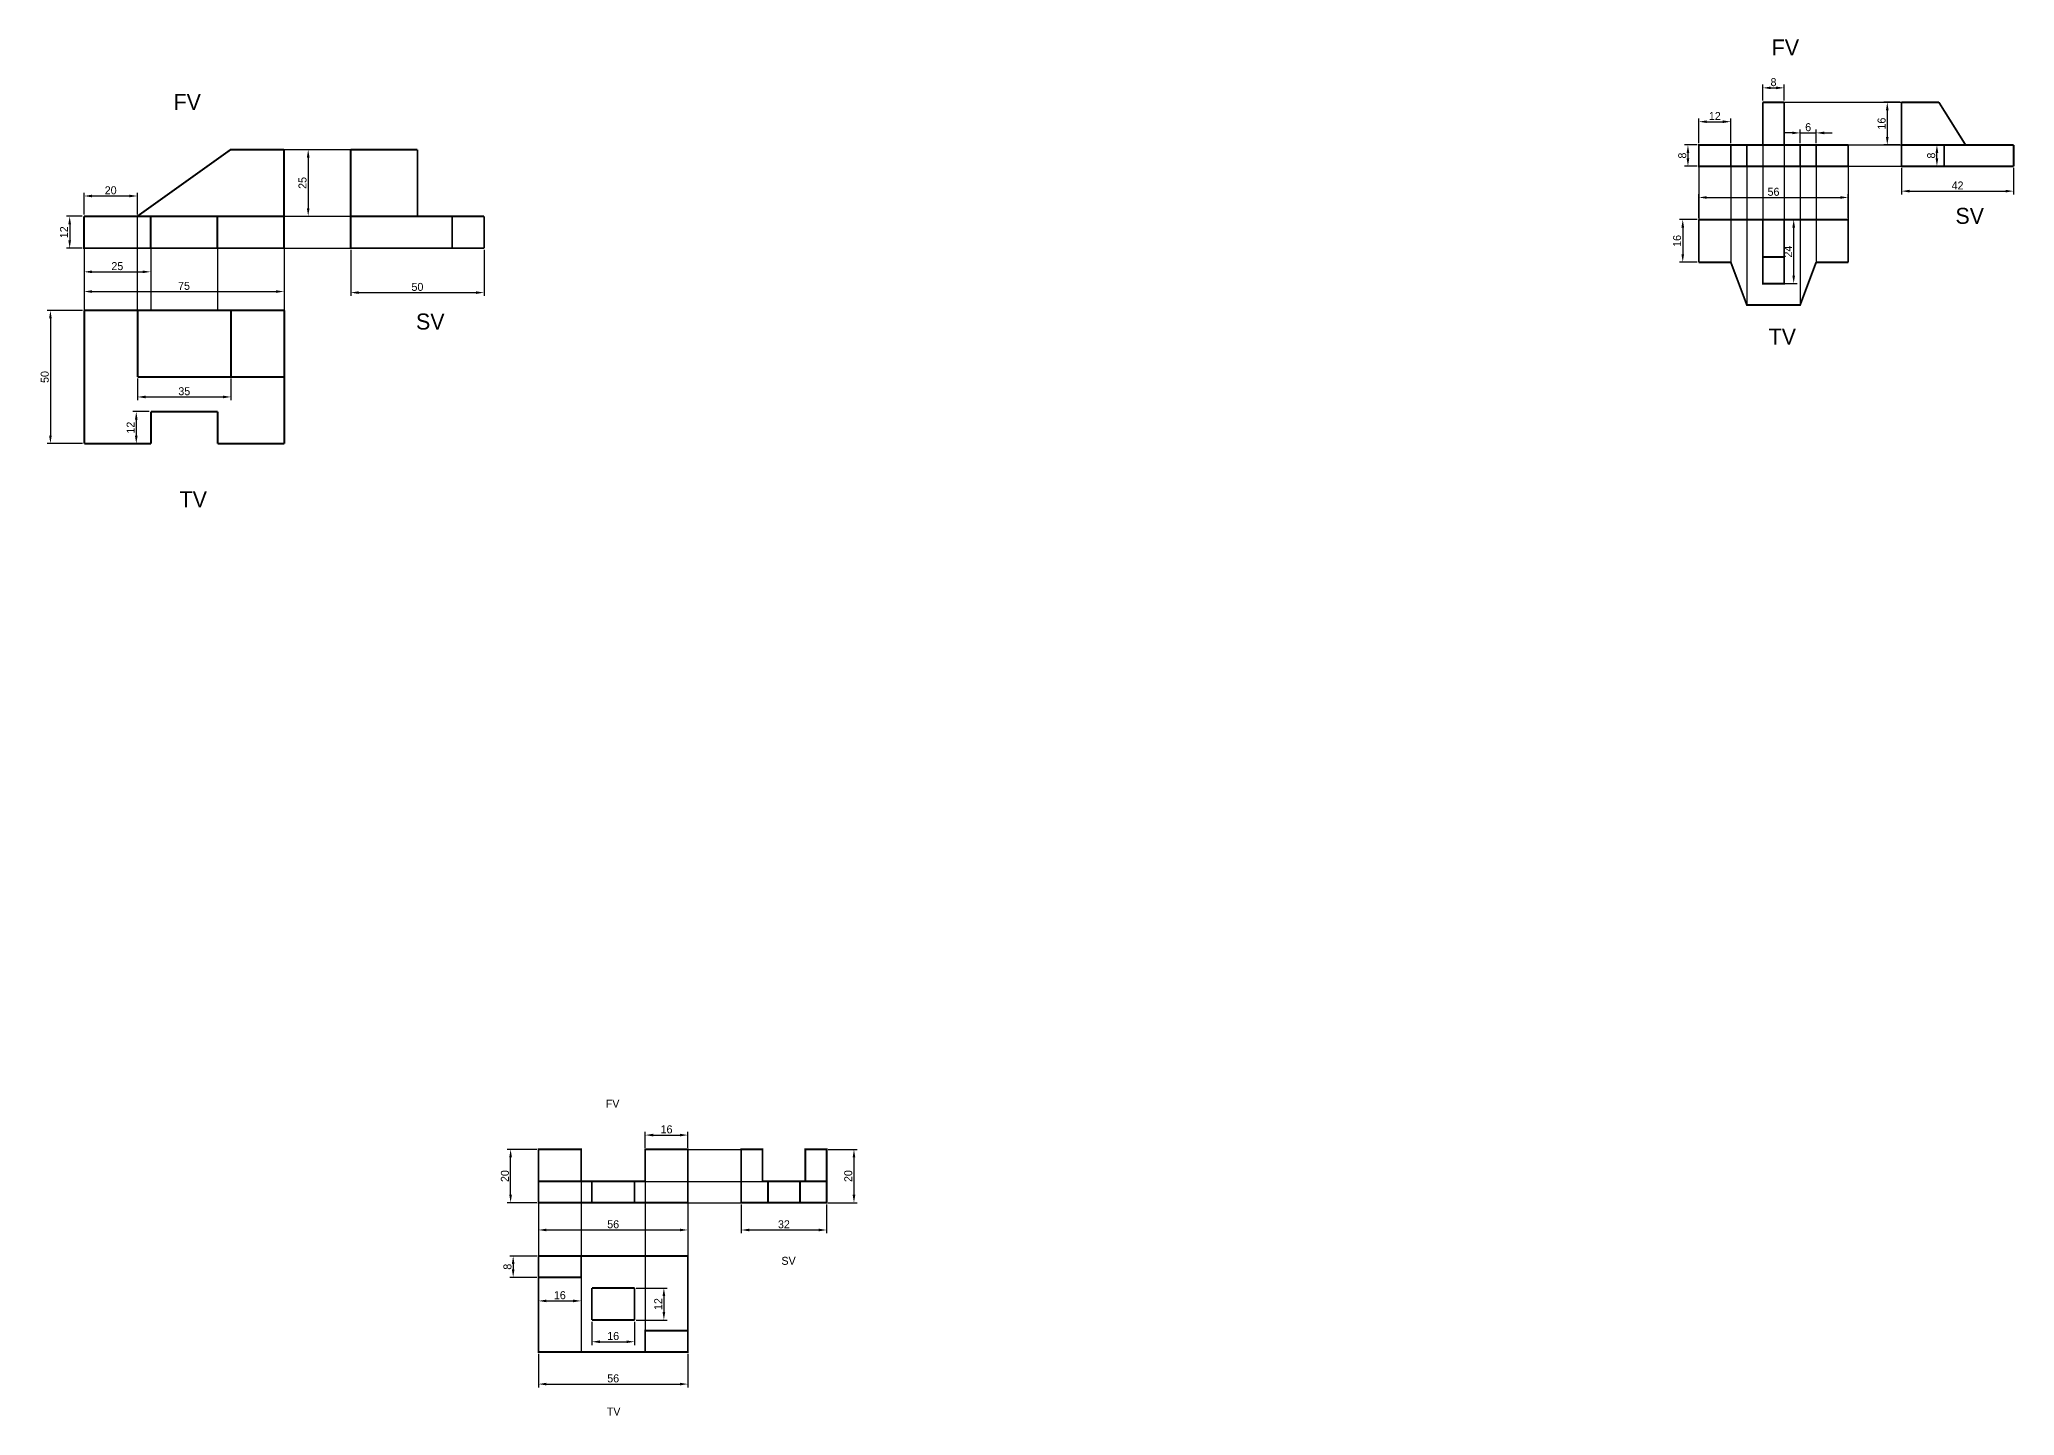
# Model space of a CAD drawing. Header units: millimetres. Extents: x 175 to 1102, y 21 to 1216.
# Drawn here: x 361 to 1102, y 700 to 1216 of the extents above; entities that cross this region are included whole.
import ezdxf

# ---------------------------------------------------------------- set-up
doc = ezdxf.new("R2010")
doc.units = ezdxf.units.MM
doc.header["$LTSCALE"] = 0.2
doc.linetypes.add('ACAD_ISO02W100', pattern=[15, 12, -3])
doc.dimstyles.new('ISO-25', dxfattribs={"dimtxt": 3, "dimasz": 3, "dimexe": 1.25, "dimexo": 0.625, "dimtad": 1, "dimtxsty": 'Standard', "dimcen": 2.5, "dimclrd": 256, "dimadec": 0, "dimazin": 0, "dimtfac": 1, "dimtmove": 0, "dimatfit": 3, "dimfxl": 1, "dimarcsym": 0})

# ---------------------------------------------------------------- blocks, each defined once
blk = doc.blocks.new('*D11')
at = {"color": 0, "lineweight": -2, "transparency": 16777216}
for p, q in [((547.6, 799.56), (536.52, 799.56)), ((547.6, 779.56), (536.52, 779.56))]:
    blk.add_line(p, q, dxfattribs=at)
at = {"lineweight": -2, "transparency": 16777216}
blk.add_line((537.77, 782.56), (537.77, 796.56), dxfattribs=at)
at = {"transparency": 16777216}
for points in [[(537.27, 796.56), (538.27, 796.56), (537.77, 799.56)], [(537.27, 782.56), (538.27, 782.56), (537.77, 779.56)]]:
    blk.add_solid(points, dxfattribs=at)
at = {"layer": 'Defpoints', "color": 0, "transparency": 16777216}
for p in [(537.77, 799.56), (548.22, 799.56), (548.22, 779.56)]:
    blk.add_point(p, dxfattribs=at)
at = {"color": 0, "transparency": 16777216, "insert": (535.64, 789.56), "char_height": 3, "attachment_point": 5, "rotation": 90}
blk.add_mtext('20', dxfattribs=at)
blk = doc.blocks.new('*D12')
at = {"color": 0, "lineweight": -2, "transparency": 16777216}
for p, q in [((548.22, 722.93), (548.22, 710.29)), ((604.22, 722.93), (604.22, 710.29))]:
    blk.add_line(p, q, dxfattribs=at)
at = {"lineweight": -2, "transparency": 16777216}
blk.add_line((551.22, 711.54), (601.22, 711.54), dxfattribs=at)
at = {"transparency": 16777216}
for points in [[(551.22, 712.04), (551.22, 711.04), (548.22, 711.54)], [(601.22, 712.04), (601.22, 711.04), (604.22, 711.54)]]:
    blk.add_solid(points, dxfattribs=at)
at = {"layer": 'Defpoints', "color": 0, "transparency": 16777216}
for p in [(548.22, 723.56), (604.22, 723.56), (604.22, 711.54)]:
    blk.add_point(p, dxfattribs=at)
at = {"color": 0, "transparency": 16777216, "insert": (576.22, 713.67), "char_height": 3, "attachment_point": 5}
blk.add_mtext('56', dxfattribs=at)
blk = doc.blocks.new('*D13')
at = {"color": 0, "lineweight": -2, "transparency": 16777216}
for p, q in [((547.6, 759.56), (537.48, 759.56)), ((547.6, 751.56), (537.48, 751.56))]:
    blk.add_line(p, q, dxfattribs=at)
at = {"lineweight": -2, "transparency": 16777216}
blk.add_line((538.73, 756.56), (538.73, 754.56), dxfattribs=at)
at = {"transparency": 16777216}
for points in [[(538.23, 756.56), (539.23, 756.56), (538.73, 759.56)], [(538.23, 754.56), (539.23, 754.56), (538.73, 751.56)]]:
    blk.add_solid(points, dxfattribs=at)
at = {"layer": 'Defpoints', "color": 0, "transparency": 16777216}
for p in [(548.22, 759.56), (538.73, 751.56), (548.22, 751.56)]:
    blk.add_point(p, dxfattribs=at)
at = {"color": 0, "transparency": 16777216, "insert": (536.6, 755.56), "char_height": 3, "attachment_point": 5, "rotation": 90}
blk.add_mtext('8', dxfattribs=at)
blk = doc.blocks.new('*D14')
at = {"color": 0, "lineweight": -2, "transparency": 16777216}
for p, q in [((548.22, 750.93), (548.22, 741.49)), ((564.22, 750.93), (564.22, 741.49))]:
    blk.add_line(p, q, dxfattribs=at)
at = {"lineweight": -2, "transparency": 16777216}
blk.add_line((551.22, 742.74), (561.22, 742.74), dxfattribs=at)
at = {"transparency": 16777216}
for points in [[(551.22, 743.24), (551.22, 742.24), (548.22, 742.74)], [(561.22, 743.24), (561.22, 742.24), (564.22, 742.74)]]:
    blk.add_solid(points, dxfattribs=at)
at = {"layer": 'Defpoints', "color": 0, "transparency": 16777216}
for p in [(548.22, 751.56), (564.22, 751.56), (564.22, 742.74)]:
    blk.add_point(p, dxfattribs=at)
at = {"color": 0, "transparency": 16777216, "insert": (556.22, 744.86), "char_height": 3, "attachment_point": 5}
blk.add_mtext('16', dxfattribs=at)
blk = doc.blocks.new('*D15')
at = {"color": 0, "lineweight": -2, "transparency": 16777216}
for p, q in [((588.22, 800.18), (588.22, 806.18)), ((604.22, 800.18), (604.22, 806.18))]:
    blk.add_line(p, q, dxfattribs=at)
at = {"lineweight": -2, "transparency": 16777216}
blk.add_line((591.22, 804.93), (601.22, 804.93), dxfattribs=at)
at = {"transparency": 16777216}
for points in [[(591.22, 805.43), (591.22, 804.43), (588.22, 804.93)], [(601.22, 805.43), (601.22, 804.43), (604.22, 804.93)]]:
    blk.add_solid(points, dxfattribs=at)
at = {"layer": 'Defpoints', "color": 0, "transparency": 16777216}
for p in [(604.22, 804.93), (588.22, 799.56), (604.22, 799.56)]:
    blk.add_point(p, dxfattribs=at)
at = {"color": 0, "transparency": 16777216, "insert": (596.22, 807.06), "char_height": 3, "attachment_point": 5}
blk.add_mtext('16', dxfattribs=at)
blk = doc.blocks.new('*D16')
at = {"color": 0, "lineweight": -2, "transparency": 16777216}
for p, q in [((656.85, 799.56), (667.74, 799.56)), ((656.85, 779.56), (667.74, 779.56))]:
    blk.add_line(p, q, dxfattribs=at)
at = {"lineweight": -2, "transparency": 16777216}
blk.add_line((666.49, 796.56), (666.49, 782.56), dxfattribs=at)
at = {"transparency": 16777216}
for points in [[(665.99, 796.56), (666.99, 796.56), (666.49, 799.56)], [(665.99, 782.56), (666.99, 782.56), (666.49, 779.56)]]:
    blk.add_solid(points, dxfattribs=at)
at = {"layer": 'Defpoints', "color": 0, "transparency": 16777216}
for p in [(656.22, 799.56), (656.22, 779.56), (666.49, 779.56)]:
    blk.add_point(p, dxfattribs=at)
at = {"color": 0, "transparency": 16777216, "insert": (664.36, 789.56), "char_height": 3, "attachment_point": 5, "rotation": 90}
blk.add_mtext('20', dxfattribs=at)
blk = doc.blocks.new('*D17')
at = {"color": 0, "lineweight": -2, "transparency": 16777216}
for p, q in [((624.22, 778.93), (624.22, 768.09)), ((656.22, 778.93), (656.22, 768.09))]:
    blk.add_line(p, q, dxfattribs=at)
at = {"lineweight": -2, "transparency": 16777216}
blk.add_line((627.22, 769.34), (653.22, 769.34), dxfattribs=at)
at = {"transparency": 16777216}
for points in [[(627.22, 769.84), (627.22, 768.84), (624.22, 769.34)], [(653.22, 769.84), (653.22, 768.84), (656.22, 769.34)]]:
    blk.add_solid(points, dxfattribs=at)
at = {"layer": 'Defpoints', "color": 0, "transparency": 16777216}
for p in [(624.22, 779.56), (656.22, 779.56), (656.22, 769.34)]:
    blk.add_point(p, dxfattribs=at)
at = {"color": 0, "transparency": 16777216, "insert": (640.22, 771.46), "char_height": 3, "attachment_point": 5}
blk.add_mtext('32', dxfattribs=at)
blk = doc.blocks.new('*D18')
at = {"color": 0, "lineweight": -2, "transparency": 16777216}
for p, q in [((548.22, 778.93), (548.22, 768.09)), ((604.22, 778.93), (604.22, 768.09))]:
    blk.add_line(p, q, dxfattribs=at)
at = {"lineweight": -2, "transparency": 16777216}
blk.add_line((551.22, 769.34), (601.22, 769.34), dxfattribs=at)
at = {"transparency": 16777216}
for points in [[(551.22, 769.84), (551.22, 768.84), (548.22, 769.34)], [(601.22, 769.84), (601.22, 768.84), (604.22, 769.34)]]:
    blk.add_solid(points, dxfattribs=at)
at = {"layer": 'Defpoints', "color": 0, "transparency": 16777216}
for p in [(548.22, 779.56), (604.22, 779.56), (604.22, 769.34)]:
    blk.add_point(p, dxfattribs=at)
at = {"color": 0, "transparency": 16777216, "insert": (576.22, 771.46), "char_height": 3, "attachment_point": 5}
blk.add_mtext('56', dxfattribs=at)
blk = doc.blocks.new('*D19')
at = {"color": 0, "lineweight": -2, "transparency": 16777216}
for p, q in [((584.85, 747.56), (596.48, 747.56)), ((584.85, 735.56), (596.48, 735.56))]:
    blk.add_line(p, q, dxfattribs=at)
at = {"lineweight": -2, "transparency": 16777216}
blk.add_line((595.23, 744.56), (595.23, 738.56), dxfattribs=at)
at = {"transparency": 16777216}
for points in [[(594.73, 744.56), (595.73, 744.56), (595.23, 747.56)], [(594.73, 738.56), (595.73, 738.56), (595.23, 735.56)]]:
    blk.add_solid(points, dxfattribs=at)
at = {"layer": 'Defpoints', "color": 0, "transparency": 16777216}
for p in [(584.22, 747.56), (584.22, 735.56), (595.23, 735.56)]:
    blk.add_point(p, dxfattribs=at)
at = {"color": 0, "transparency": 16777216, "insert": (593.11, 741.56), "char_height": 3, "attachment_point": 5, "rotation": 90}
blk.add_mtext('12', dxfattribs=at)
blk = doc.blocks.new('*D20')
at = {"color": 0, "lineweight": -2, "transparency": 16777216}
for p, q in [((568.22, 734.93), (568.22, 726.18)), ((584.22, 734.93), (584.22, 726.18))]:
    blk.add_line(p, q, dxfattribs=at)
at = {"lineweight": -2, "transparency": 16777216}
blk.add_line((571.22, 727.43), (581.22, 727.43), dxfattribs=at)
at = {"transparency": 16777216}
for points in [[(571.22, 727.93), (571.22, 726.93), (568.22, 727.43)], [(581.22, 727.93), (581.22, 726.93), (584.22, 727.43)]]:
    blk.add_solid(points, dxfattribs=at)
at = {"layer": 'Defpoints', "color": 0, "transparency": 16777216}
for p in [(568.22, 735.56), (584.22, 735.56), (584.22, 727.43)]:
    blk.add_point(p, dxfattribs=at)
at = {"color": 0, "transparency": 16777216, "insert": (576.22, 729.55), "char_height": 3, "attachment_point": 5}
blk.add_mtext('16', dxfattribs=at)
blk = doc.blocks.new('*D21')
at = {"color": 0, "lineweight": -2, "transparency": 16777216}
for p, q in [((453.46, 1174.56), (463.14, 1174.56)), ((453.46, 1149.56), (463.14, 1149.56))]:
    blk.add_line(p, q, dxfattribs=at)
at = {"lineweight": -2, "transparency": 16777216}
blk.add_line((461.89, 1171.56), (461.89, 1152.56), dxfattribs=at)
at = {"transparency": 16777216}
for points in [[(461.39, 1171.56), (462.39, 1171.56), (461.89, 1174.56)], [(461.39, 1152.56), (462.39, 1152.56), (461.89, 1149.56)]]:
    blk.add_solid(points, dxfattribs=at)
at = {"layer": 'Defpoints', "color": 0, "transparency": 16777216}
for p in [(452.84, 1174.56), (452.84, 1149.56), (461.89, 1149.56)]:
    blk.add_point(p, dxfattribs=at)
at = {"color": 0, "transparency": 16777216, "insert": (459.77, 1162.06), "char_height": 3, "attachment_point": 5, "rotation": 90}
blk.add_mtext('25', dxfattribs=at)
blk = doc.blocks.new('*D22')
at = {"color": 0, "lineweight": -2, "transparency": 16777216}
for p, q in [((377.21, 1149.56), (371.22, 1149.56)), ((377.21, 1137.56), (371.22, 1137.56))]:
    blk.add_line(p, q, dxfattribs=at)
at = {"lineweight": -2, "transparency": 16777216}
blk.add_line((372.47, 1146.56), (372.47, 1140.56), dxfattribs=at)
at = {"transparency": 16777216}
for points in [[(371.97, 1146.56), (372.97, 1146.56), (372.47, 1149.56)], [(371.97, 1140.56), (372.97, 1140.56), (372.47, 1137.56)]]:
    blk.add_solid(points, dxfattribs=at)
at = {"layer": 'Defpoints', "color": 0, "transparency": 16777216}
for p in [(377.84, 1149.56), (372.47, 1137.56), (377.84, 1137.56)]:
    blk.add_point(p, dxfattribs=at)
at = {"color": 0, "transparency": 16777216, "insert": (370.35, 1143.56), "char_height": 3, "attachment_point": 5, "rotation": 90}
blk.add_mtext('12', dxfattribs=at)
blk = doc.blocks.new('*D23')
at = {"color": 0, "lineweight": -2, "transparency": 16777216}
for p, q in [((377.84, 1150.19), (377.84, 1158.4)), ((397.84, 1150.19), (397.84, 1158.4))]:
    blk.add_line(p, q, dxfattribs=at)
at = {"lineweight": -2, "transparency": 16777216}
blk.add_line((394.84, 1157.15), (380.84, 1157.15), dxfattribs=at)
at = {"transparency": 16777216}
for points in [[(380.84, 1157.65), (380.84, 1156.65), (377.84, 1157.15)], [(394.84, 1157.65), (394.84, 1156.65), (397.84, 1157.15)]]:
    blk.add_solid(points, dxfattribs=at)
at = {"layer": 'Defpoints', "color": 0, "transparency": 16777216}
for p in [(377.84, 1157.15), (377.84, 1149.56), (397.84, 1149.56)]:
    blk.add_point(p, dxfattribs=at)
at = {"color": 0, "transparency": 16777216, "insert": (387.84, 1159.27), "char_height": 3, "attachment_point": 5}
blk.add_mtext('20', dxfattribs=at)
blk = doc.blocks.new('*D24')
at = {"color": 0, "lineweight": -2, "transparency": 16777216}
for p, q in [((377.84, 1136.94), (377.84, 1127.47)), ((402.84, 1136.94), (402.84, 1127.47))]:
    blk.add_line(p, q, dxfattribs=at)
at = {"lineweight": -2, "transparency": 16777216}
blk.add_line((380.84, 1128.72), (399.84, 1128.72), dxfattribs=at)
at = {"transparency": 16777216}
for points in [[(380.84, 1129.22), (380.84, 1128.22), (377.84, 1128.72)], [(399.84, 1129.22), (399.84, 1128.22), (402.84, 1128.72)]]:
    blk.add_solid(points, dxfattribs=at)
at = {"layer": 'Defpoints', "color": 0, "transparency": 16777216}
for p in [(377.84, 1137.56), (402.84, 1137.56), (402.84, 1128.72)]:
    blk.add_point(p, dxfattribs=at)
at = {"color": 0, "transparency": 16777216, "insert": (390.34, 1130.84), "char_height": 3, "attachment_point": 5}
blk.add_mtext('25', dxfattribs=at)
blk = doc.blocks.new('*D25')
at = {"color": 0, "lineweight": -2, "transparency": 16777216}
for p, q in [((377.84, 1136.94), (377.84, 1120.07)), ((452.84, 1136.94), (452.84, 1120.07))]:
    blk.add_line(p, q, dxfattribs=at)
at = {"lineweight": -2, "transparency": 16777216}
blk.add_line((380.84, 1121.32), (449.84, 1121.32), dxfattribs=at)
at = {"transparency": 16777216}
for points in [[(380.84, 1121.82), (380.84, 1120.82), (377.84, 1121.32)], [(449.84, 1121.82), (449.84, 1120.82), (452.84, 1121.32)]]:
    blk.add_solid(points, dxfattribs=at)
at = {"layer": 'Defpoints', "color": 0, "transparency": 16777216}
for p in [(377.84, 1137.56), (452.84, 1137.56), (452.84, 1121.32)]:
    blk.add_point(p, dxfattribs=at)
at = {"color": 0, "transparency": 16777216, "insert": (415.34, 1123.44), "char_height": 3, "attachment_point": 5}
blk.add_mtext('75', dxfattribs=at)
blk = doc.blocks.new('*D26')
at = {"color": 0, "lineweight": -2, "transparency": 16777216}
for p, q in [((377.31, 1114.27), (364, 1114.27)), ((377.31, 1064.27), (364, 1064.27))]:
    blk.add_line(p, q, dxfattribs=at)
at = {"lineweight": -2, "transparency": 16777216}
blk.add_line((365.25, 1111.27), (365.25, 1067.27), dxfattribs=at)
at = {"transparency": 16777216}
for points in [[(364.75, 1111.27), (365.75, 1111.27), (365.25, 1114.27)], [(364.75, 1067.27), (365.75, 1067.27), (365.25, 1064.27)]]:
    blk.add_solid(points, dxfattribs=at)
at = {"layer": 'Defpoints', "color": 0, "transparency": 16777216}
for p in [(377.94, 1114.27), (365.25, 1064.27), (377.94, 1064.27)]:
    blk.add_point(p, dxfattribs=at)
at = {"color": 0, "transparency": 16777216, "insert": (363.13, 1089.27), "char_height": 3, "attachment_point": 5, "rotation": 90}
blk.add_mtext('50', dxfattribs=at)
blk = doc.blocks.new('*D27')
at = {"color": 0, "lineweight": -2, "transparency": 16777216}
for p, q in [((402.31, 1076.27), (396.19, 1076.27)), ((402.31, 1064.27), (396.19, 1064.27))]:
    blk.add_line(p, q, dxfattribs=at)
at = {"lineweight": -2, "transparency": 16777216}
blk.add_line((397.44, 1073.27), (397.44, 1067.27), dxfattribs=at)
at = {"transparency": 16777216}
for points in [[(396.94, 1073.27), (397.94, 1073.27), (397.44, 1076.27)], [(396.94, 1067.27), (397.94, 1067.27), (397.44, 1064.27)]]:
    blk.add_solid(points, dxfattribs=at)
at = {"layer": 'Defpoints', "color": 0, "transparency": 16777216}
for p in [(402.94, 1076.27), (397.44, 1064.27), (402.94, 1064.27)]:
    blk.add_point(p, dxfattribs=at)
at = {"color": 0, "transparency": 16777216, "insert": (395.31, 1070.27), "char_height": 3, "attachment_point": 5, "rotation": 90}
blk.add_mtext('12', dxfattribs=at)
blk = doc.blocks.new('*D28')
at = {"color": 0, "lineweight": -2, "transparency": 16777216}
for p, q in [((477.84, 1136.94), (477.84, 1119.67)), ((527.84, 1136.94), (527.84, 1119.67))]:
    blk.add_line(p, q, dxfattribs=at)
at = {"lineweight": -2, "transparency": 16777216}
blk.add_line((480.84, 1120.92), (524.84, 1120.92), dxfattribs=at)
at = {"transparency": 16777216}
for points in [[(480.84, 1121.42), (480.84, 1120.42), (477.84, 1120.92)], [(524.84, 1121.42), (524.84, 1120.42), (527.84, 1120.92)]]:
    blk.add_solid(points, dxfattribs=at)
at = {"layer": 'Defpoints', "color": 0, "transparency": 16777216}
for p in [(477.84, 1137.56), (527.84, 1137.56), (527.84, 1120.92)]:
    blk.add_point(p, dxfattribs=at)
at = {"color": 0, "transparency": 16777216, "insert": (502.84, 1123.04), "char_height": 3, "attachment_point": 5}
blk.add_mtext('50', dxfattribs=at)
blk = doc.blocks.new('*D29')
at = {"color": 0, "lineweight": -2, "transparency": 16777216}
for p, q in [((397.94, 1088.65), (397.94, 1080.53)), ((432.94, 1088.65), (432.94, 1080.53))]:
    blk.add_line(p, q, dxfattribs=at)
at = {"lineweight": -2, "transparency": 16777216}
blk.add_line((400.94, 1081.78), (429.94, 1081.78), dxfattribs=at)
at = {"transparency": 16777216}
for points in [[(400.94, 1082.28), (400.94, 1081.28), (397.94, 1081.78)], [(429.94, 1082.28), (429.94, 1081.28), (432.94, 1081.78)]]:
    blk.add_solid(points, dxfattribs=at)
at = {"layer": 'Defpoints', "color": 0, "transparency": 16777216}
for p in [(397.94, 1089.27), (432.94, 1089.27), (432.94, 1081.78)]:
    blk.add_point(p, dxfattribs=at)
at = {"color": 0, "transparency": 16777216, "insert": (415.44, 1083.91), "char_height": 3, "attachment_point": 5}
blk.add_mtext('35', dxfattribs=at)
blk = doc.blocks.new('*D31')
at = {"color": 0, "lineweight": -2, "transparency": 16777216}
for p, q in [((1007.21, 1192.93), (1007.21, 1198.96)), ((1015.21, 1192.93), (1015.21, 1198.96))]:
    blk.add_line(p, q, dxfattribs=at)
at = {"lineweight": -2, "transparency": 16777216}
blk.add_line((1010.21, 1197.71), (1012.21, 1197.71), dxfattribs=at)
at = {"transparency": 16777216}
for points in [[(1010.21, 1198.21), (1010.21, 1197.21), (1007.21, 1197.71)], [(1012.21, 1198.21), (1012.21, 1197.21), (1015.21, 1197.71)]]:
    blk.add_solid(points, dxfattribs=at)
at = {"layer": 'Defpoints', "color": 0, "transparency": 16777216}
for p in [(1007.21, 1192.31), (1015.21, 1197.71), (1015.21, 1192.31)]:
    blk.add_point(p, dxfattribs=at)
at = {"color": 0, "transparency": 16777216, "insert": (1011.21, 1199.84), "char_height": 3, "attachment_point": 5}
blk.add_mtext('8', dxfattribs=at)
blk = doc.blocks.new('*D32')
at = {"color": 0, "lineweight": -2, "transparency": 16777216}
for p, q in [((983.21, 1148.93), (983.21, 1157.85)), ((1039.21, 1148.93), (1039.21, 1157.85))]:
    blk.add_line(p, q, dxfattribs=at)
at = {"lineweight": -2, "transparency": 16777216}
blk.add_line((986.21, 1156.6), (1036.21, 1156.6), dxfattribs=at)
at = {"transparency": 16777216}
for points in [[(986.21, 1157.1), (986.21, 1156.1), (983.21, 1156.6)], [(1036.21, 1157.1), (1036.21, 1156.1), (1039.21, 1156.6)]]:
    blk.add_solid(points, dxfattribs=at)
at = {"layer": 'Defpoints', "color": 0, "transparency": 16777216}
for p in [(1039.21, 1156.6), (983.21, 1148.31), (1039.21, 1148.31)]:
    blk.add_point(p, dxfattribs=at)
at = {"color": 0, "transparency": 16777216, "insert": (1011.21, 1158.72), "char_height": 3, "attachment_point": 5}
blk.add_mtext('56', dxfattribs=at)
blk = doc.blocks.new('*D33')
at = {"color": 0, "lineweight": -2, "transparency": 16777216}
for p, q in [((982.58, 1176.31), (977.89, 1176.31)), ((982.58, 1168.31), (977.89, 1168.31))]:
    blk.add_line(p, q, dxfattribs=at)
at = {"lineweight": -2, "transparency": 16777216}
blk.add_line((979.14, 1173.31), (979.14, 1171.31), dxfattribs=at)
at = {"transparency": 16777216}
for points in [[(978.64, 1173.31), (979.64, 1173.31), (979.14, 1176.31)], [(978.64, 1171.31), (979.64, 1171.31), (979.14, 1168.31)]]:
    blk.add_solid(points, dxfattribs=at)
at = {"layer": 'Defpoints', "color": 0, "transparency": 16777216}
for p in [(983.21, 1176.31), (979.14, 1168.31), (983.21, 1168.31)]:
    blk.add_point(p, dxfattribs=at)
at = {"color": 0, "transparency": 16777216, "insert": (977.02, 1172.31), "char_height": 3, "attachment_point": 5, "rotation": 90}
blk.add_mtext('8', dxfattribs=at)
blk = doc.blocks.new('*D34')
at = {"color": 0, "lineweight": -2, "transparency": 16777216}
for p, q in [((982.58, 1148.31), (975.94, 1148.31)), ((982.58, 1132.31), (975.94, 1132.31))]:
    blk.add_line(p, q, dxfattribs=at)
at = {"lineweight": -2, "transparency": 16777216}
blk.add_line((977.19, 1145.31), (977.19, 1135.31), dxfattribs=at)
at = {"transparency": 16777216}
for points in [[(976.69, 1145.31), (977.69, 1145.31), (977.19, 1148.31)], [(976.69, 1135.31), (977.69, 1135.31), (977.19, 1132.31)]]:
    blk.add_solid(points, dxfattribs=at)
at = {"layer": 'Defpoints', "color": 0, "transparency": 16777216}
for p in [(983.21, 1148.31), (977.19, 1132.31), (983.21, 1132.31)]:
    blk.add_point(p, dxfattribs=at)
at = {"color": 0, "transparency": 16777216, "insert": (975.07, 1140.31), "char_height": 3, "attachment_point": 5, "rotation": 90}
blk.add_mtext('16', dxfattribs=at)
blk = doc.blocks.new('*D35')
at = {"color": 0, "lineweight": -2, "transparency": 16777216}
for p, q in [((1011.83, 1148.31), (1020.03, 1148.31)), ((1011.83, 1124.31), (1020.03, 1124.31))]:
    blk.add_line(p, q, dxfattribs=at)
at = {"lineweight": -2, "transparency": 16777216}
blk.add_line((1018.78, 1127.31), (1018.78, 1145.31), dxfattribs=at)
at = {"transparency": 16777216}
for points in [[(1018.28, 1145.31), (1019.28, 1145.31), (1018.78, 1148.31)], [(1018.28, 1127.31), (1019.28, 1127.31), (1018.78, 1124.31)]]:
    blk.add_solid(points, dxfattribs=at)
at = {"layer": 'Defpoints', "color": 0, "transparency": 16777216}
for p in [(1011.21, 1148.31), (1018.78, 1148.31), (1011.21, 1124.31)]:
    blk.add_point(p, dxfattribs=at)
at = {"color": 0, "transparency": 16777216, "insert": (1016.66, 1136.31), "char_height": 3, "attachment_point": 5, "rotation": 90}
blk.add_mtext('24', dxfattribs=at)
blk = doc.blocks.new('*D37')
at = {"color": 0, "lineweight": -2, "transparency": 16777216}
for p, q in [((1059.21, 1167.68), (1059.21, 1157.73)), ((1101.21, 1167.68), (1101.21, 1157.73))]:
    blk.add_line(p, q, dxfattribs=at)
at = {"lineweight": -2, "transparency": 16777216}
blk.add_line((1062.21, 1158.98), (1098.21, 1158.98), dxfattribs=at)
at = {"transparency": 16777216}
for points in [[(1062.21, 1159.48), (1062.21, 1158.48), (1059.21, 1158.98)], [(1098.21, 1159.48), (1098.21, 1158.48), (1101.21, 1158.98)]]:
    blk.add_solid(points, dxfattribs=at)
at = {"layer": 'Defpoints', "color": 0, "transparency": 16777216}
for p in [(1059.21, 1168.31), (1101.21, 1168.31), (1101.21, 1158.98)]:
    blk.add_point(p, dxfattribs=at)
at = {"color": 0, "transparency": 16777216, "insert": (1080.21, 1161.1), "char_height": 3, "attachment_point": 5}
blk.add_mtext('42', dxfattribs=at)
blk = doc.blocks.new('*D38')
at = {"color": 0, "lineweight": -2, "transparency": 16777216}
for p, q in [((1058.58, 1192.31), (1052.62, 1192.31)), ((1058.58, 1176.31), (1052.62, 1176.31))]:
    blk.add_line(p, q, dxfattribs=at)
at = {"lineweight": -2, "transparency": 16777216}
blk.add_line((1053.87, 1189.31), (1053.87, 1179.31), dxfattribs=at)
at = {"transparency": 16777216}
for points in [[(1053.37, 1189.31), (1054.37, 1189.31), (1053.87, 1192.31)], [(1053.37, 1179.31), (1054.37, 1179.31), (1053.87, 1176.31)]]:
    blk.add_solid(points, dxfattribs=at)
at = {"layer": 'Defpoints', "color": 0, "transparency": 16777216}
for p in [(1059.21, 1192.31), (1053.87, 1176.31), (1059.21, 1176.31)]:
    blk.add_point(p, dxfattribs=at)
at = {"color": 0, "transparency": 16777216, "insert": (1051.75, 1184.31), "char_height": 3, "attachment_point": 5, "rotation": 90}
blk.add_mtext('16', dxfattribs=at)
blk = doc.blocks.new('*D40')
at = {"color": 0, "lineweight": -2, "transparency": 16777216}
for p, q in [((983.21, 1176.93), (983.21, 1186.28)), ((995.21, 1176.93), (995.21, 1186.28))]:
    blk.add_line(p, q, dxfattribs=at)
at = {"lineweight": -2, "transparency": 16777216}
blk.add_line((986.21, 1185.03), (992.21, 1185.03), dxfattribs=at)
at = {"transparency": 16777216}
for points in [[(986.21, 1185.53), (986.21, 1184.53), (983.21, 1185.03)], [(992.21, 1185.53), (992.21, 1184.53), (995.21, 1185.03)]]:
    blk.add_solid(points, dxfattribs=at)
at = {"layer": 'Defpoints', "color": 0, "transparency": 16777216}
for p in [(995.21, 1185.03), (983.21, 1176.31), (995.21, 1176.31)]:
    blk.add_point(p, dxfattribs=at)
at = {"color": 0, "transparency": 16777216, "insert": (989.21, 1187.15), "char_height": 3, "attachment_point": 5}
blk.add_mtext('12', dxfattribs=at)
blk = doc.blocks.new('*D41')
at = {"lineweight": -2, "transparency": 16777216}
for p, q in [((1018.21, 1180.81), (1015.21, 1180.81)), ((1021.21, 1180.81), (1027.21, 1180.81)), ((1030.21, 1180.81), (1033.21, 1180.81))]:
    blk.add_line(p, q, dxfattribs=at)
at = {"color": 0, "lineweight": -2, "transparency": 16777216}
for p, q in [((1021.21, 1176.93), (1021.21, 1182.06)), ((1027.21, 1176.93), (1027.21, 1182.06))]:
    blk.add_line(p, q, dxfattribs=at)
at = {"transparency": 16777216}
for points in [[(1018.21, 1181.31), (1018.21, 1180.31), (1021.21, 1180.81)], [(1030.21, 1181.31), (1030.21, 1180.31), (1027.21, 1180.81)]]:
    blk.add_solid(points, dxfattribs=at)
at = {"layer": 'Defpoints', "color": 0, "transparency": 16777216}
for p in [(1027.21, 1180.81), (1021.21, 1176.31), (1027.21, 1176.31)]:
    blk.add_point(p, dxfattribs=at)
at = {"color": 0, "transparency": 16777216, "insert": (1024.21, 1182.94), "char_height": 3, "attachment_point": 5}
blk.add_mtext('6', dxfattribs=at)
blk = doc.blocks.new('*D42')
at = {"color": 0, "lineweight": -2, "transparency": 16777216}
for p, q in [((1074.58, 1176.31), (1071.22, 1176.31)), ((1074.58, 1168.31), (1071.22, 1168.31))]:
    blk.add_line(p, q, dxfattribs=at)
at = {"lineweight": -2, "transparency": 16777216}
blk.add_line((1072.47, 1171.31), (1072.47, 1173.31), dxfattribs=at)
at = {"transparency": 16777216}
for points in [[(1071.97, 1173.31), (1072.97, 1173.31), (1072.47, 1176.31)], [(1071.97, 1171.31), (1072.97, 1171.31), (1072.47, 1168.31)]]:
    blk.add_solid(points, dxfattribs=at)
at = {"layer": 'Defpoints', "color": 0, "transparency": 16777216}
for p in [(1072.47, 1176.31), (1075.21, 1176.31), (1075.21, 1168.31)]:
    blk.add_point(p, dxfattribs=at)
at = {"color": 0, "transparency": 16777216, "insert": (1070.34, 1172.31), "char_height": 3, "attachment_point": 5, "rotation": 90}
blk.add_mtext('8', dxfattribs=at)

msp = doc.modelspace()

# ---------------------------------------------------------------- linework, layer by layer
at = {"color": 7, "true_color": 0xffffff}
for p, q in [((1015.208, 1192.31), (1040.208, 1192.31)), ((1040.208, 1192.31), (1059.208, 1192.31)), ((1007.208, 1176.31), (1007.208, 1168.31)), ((1015.208, 1176.31), (1015.208, 1148.31)), ((1007.208, 1168.31), (1007.208, 1148.31)), ((452.84, 1149.564), (477.84, 1149.564))]:
    msp.add_line(p, q, dxfattribs=at)
at = {"color": 1}
for p, q in [((1081.208, 1176.31), (1101.208, 1176.31)), ((1021.208, 1168.31), (1027.208, 1168.31)), ((576.225, 787.559), (568.225, 787.559)), ((568.225, 787.559), (576.225, 787.559)), ((576.225, 787.559), (584.225, 787.559)), ((584.225, 779.559), (568.225, 779.559)), ((568.225, 759.559), (576.225, 759.559)), ((576.225, 759.559), (584.225, 759.559))]:
    msp.add_line(p, q, dxfattribs=at)
at = {"color": 1, "linetype": 'ACAD_ISO02W100'}
msp.add_line((568.225, 779.559), (584.225, 779.559), dxfattribs=at)
at = {"color": 1, "const_width": 0.7}
for points in [[(1007.208, 1192.31), (1011.208, 1192.31)], [(1007.208, 1176.31), (1007.208, 1192.31)], [(1011.208, 1192.31), (1015.208, 1192.31)], [(1015.208, 1192.31), (1015.208, 1176.31)], [(1059.208, 1168.31), (1059.208, 1192.31)], [(1059.208, 1192.31), (1073.208, 1192.31)], [(1073.208, 1192.31), (1083.208, 1176.31), (1101.208, 1176.31)], [(377.84, 1149.564), (377.84, 1137.564), (402.84, 1137.564), (402.84, 1149.564), (427.84, 1149.564), (427.84, 1137.564), (452.84, 1137.564), (402.84, 1137.564), (452.84, 1137.564), (452.84, 1174.564)], [(452.84, 1174.564), (432.84, 1174.564), (397.84, 1149.564)], [(477.84, 1137.564), (477.84, 1174.564)], [(477.84, 1174.564), (502.84, 1174.564)], [(502.84, 1174.564), (502.84, 1149.564)], [(983.208, 1176.31), (1039.208, 1176.31)], [(983.208, 1176.31), (995.208, 1176.31), (995.208, 1168.31), (983.208, 1168.31), (983.208, 1176.31), (995.208, 1176.31), (1001.208, 1176.31), (1001.208, 1168.31), (995.208, 1168.31), (1001.208, 1168.31), (1021.208, 1168.31), (1021.208, 1176.31), (1027.208, 1176.31), (1027.208, 1168.31), (1021.208, 1168.31), (1039.208, 1168.31), (1039.208, 1176.31)], [(1001.208, 1176.31), (1021.208, 1176.31)], [(1015.208, 1176.31), (1007.208, 1176.31)], [(1021.208, 1176.31), (1011.208, 1176.31)], [(1059.208, 1168.31), (1075.208, 1168.31), (1075.208, 1176.31), (1081.208, 1176.31)], [(1059.208, 1176.31), (1083.208, 1176.31)], [(1101.208, 1176.31), (1101.208, 1168.31)], [(1101.208, 1168.31), (1059.208, 1168.31)], [(377.84, 1149.564), (397.84, 1149.564)], [(397.84, 1149.564), (452.84, 1149.564)], [(477.84, 1149.564), (502.84, 1149.564)], [(502.84, 1149.564), (527.84, 1149.564)], [(527.84, 1149.564), (527.84, 1137.564)], [(983.208, 1148.31), (983.208, 1132.31)], [(1039.208, 1148.31), (983.208, 1148.31)], [(1007.208, 1148.31), (1007.208, 1124.31), (1015.208, 1124.31), (1015.208, 1148.31)], [(1039.208, 1148.31), (1039.208, 1132.31)], [(527.84, 1137.564), (477.84, 1137.564)], [(1007.208, 1134.31), (1015.208, 1134.31)], [(983.208, 1132.31), (995.208, 1132.31)], [(995.208, 1132.31), (1001.208, 1116.31), (1021.208, 1116.31), (1027.208, 1132.31)], [(1027.208, 1132.31), (1039.208, 1132.31)], [(377.938, 1064.272), (377.938, 1114.272)], [(377.938, 1114.272), (452.938, 1114.272)], [(397.938, 1089.272), (397.938, 1114.272)], [(432.938, 1089.272), (432.938, 1114.272)], [(452.938, 1114.272), (452.938, 1089.272)], [(452.938, 1114.272), (452.938, 1064.272)], [(1001.208, 1116.31), (1021.208, 1116.31)], [(432.938, 1089.272), (397.938, 1089.272)], [(452.938, 1089.272), (432.938, 1089.272)], [(427.938, 1076.272), (402.938, 1076.272)], [(402.938, 1076.272), (402.938, 1064.272)], [(427.938, 1064.272), (427.938, 1076.272)], [(402.938, 1064.272), (377.938, 1064.272)], [(452.938, 1064.272), (427.938, 1064.272)], [(548.225, 799.559), (548.225, 779.559), (604.225, 779.559), (604.225, 799.559), (588.225, 799.559), (588.225, 787.559), (564.225, 787.559), (564.225, 799.559), (548.225, 799.559)], [(624.225, 799.559), (624.225, 779.559), (656.225, 779.559), (656.225, 799.559), (648.225, 799.559), (648.225, 787.559), (632.225, 787.559), (632.225, 799.559), (624.225, 799.559)], [(548.225, 787.559), (564.225, 787.559)], [(648.529, 787.559), (656.114, 787.559)], [(548.225, 759.559), (604.225, 759.559), (604.225, 723.559), (548.225, 723.559), (548.225, 759.559)], [(548.225, 759.559), (548.225, 751.559), (564.225, 751.559), (564.225, 759.559)], [(584.225, 747.559), (568.225, 747.559)], [(568.225, 747.559), (568.225, 735.559)], [(584.225, 741.559), (584.225, 747.559)], [(584.225, 735.559), (584.225, 741.559)], [(568.225, 735.559), (584.225, 735.559)], [(604.225, 723.559), (604.225, 731.559), (588.225, 731.559), (588.225, 723.559)]]:
    msp.add_lwpolyline(points, dxfattribs=at)
at = {"color": 7, "true_color": 0xffffff}
for points in [[(452.84, 1174.564), (477.84, 1174.564)], [(1039.208, 1176.31), (1059.208, 1176.31)], [(983.208, 1168.31), (983.208, 1148.31)], [(995.208, 1168.31), (995.208, 1132.31)], [(1001.208, 1168.31), (1001.208, 1116.31)], [(1021.208, 1168.31), (1021.208, 1116.31)], [(1027.208, 1168.31), (1027.208, 1132.31)], [(1039.208, 1168.31), (1039.208, 1148.31)], [(1039.208, 1168.31), (1059.208, 1168.31)], [(397.938, 1114.272), (397.938, 1149.564)], [(377.84, 1137.564), (377.84, 1113.657)], [(402.84, 1137.564), (402.84, 1114.272)], [(427.84, 1137.564), (427.84, 1114.272)], [(452.84, 1137.564), (452.84, 1113.048)], [(452.84, 1137.564), (477.84, 1137.564)], [(604.225, 799.559), (624.225, 799.559)], [(564.225, 787.559), (564.225, 723.559)], [(588.225, 787.559), (624.225, 787.559)], [(588.225, 787.559), (588.225, 723.559)], [(624.225, 787.559), (631.81, 787.559)], [(648.529, 787.559), (656.114, 787.559)], [(548.225, 779.559), (548.225, 759.559)], [(604.225, 779.559), (604.225, 759.559)], [(604.225, 779.559), (624.225, 779.559)]]:
    msp.add_lwpolyline(points, dxfattribs=at)
at = {"color": 1, "linetype": 'ACAD_ISO02W100', "const_width": 0.7}
for points in [[(515.84, 1137.564), (515.84, 1149.564)], [(568.225, 779.559), (568.225, 787.559)], [(584.225, 787.559), (584.225, 779.559)], [(640.225, 787.559), (646.225, 787.559), (646.225, 779.575), (634.225, 779.575), (634.225, 787.559)]]:
    msp.add_lwpolyline(points, dxfattribs=at)
at = {"color": 7, "true_color": 0xffffff, "const_width": 0.7}
msp.add_lwpolyline([(1007.208, 1148.31), (1039.208, 1148.31)], dxfattribs=at)

# ---------------------------------------------------------------- texts
at = {"color": 7, "true_color": 0xffffff, "attachment_point": 1}
for s, width, insert, char_height in [('FV', 115.55568, (1010.542, 1215.86), 6), ('SV', 115.55568, (1079.42, 1152.715), 6), ('TV', 115.55568, (1009.4, 1107.45), 6), ('FV', 71.3893, (573.44, 818.23), 3), ('SV', 71.3893, (639.291, 759.281), 3), ('TV', 71.3893, (573.819, 702.756), 3)]:
    msp.add_mtext_dynamic_manual_height_columns(s, width=width, gutter_width=12.5, heights=[0], dxfattribs=dict(at, insert=insert, char_height=char_height))
at = {"color": 7, "true_color": 0xffffff, "char_height": 6, "width": 247.37009, "attachment_point": 1}
for s, insert in [('FV', (411.412, 1195.434)), ('SV', (502.308, 1113.075)), ('TV', (413.687, 1046.405))]:
    msp.add_mtext(s, dxfattribs=dict(at, insert=insert))

# ---------------------------------------------------------------- dimensions: what is measured, and where the dimension line sits
at = {"color": 7, "true_color": 0xffffff}
for base, p1, p2, picture, middle in [((1015.208, 1197.713), (1007.208, 1192.31), (1015.208, 1192.31), '*D31', (1011.208, 1199.838)), ((995.208, 1185.028), (983.208, 1176.31), (995.208, 1176.31), '*D40', (989.208, 1187.153)), ((1027.208, 1180.813), (1021.208, 1176.31), (1027.208, 1176.31), '*D41', (1024.208, 1182.938)), ((1101.208, 1158.976), (1059.208, 1168.31), (1101.208, 1168.31), '*D37', (1080.208, 1161.101)), ((377.84, 1157.146), (397.84, 1149.564), (377.84, 1149.564), '*D23', (387.84, 1159.271)), ((1039.208, 1156.596), (983.208, 1148.31), (1039.208, 1148.31), '*D32', (1011.208, 1158.721)), ((402.84, 1128.718), (377.84, 1137.564), (402.84, 1137.564), '*D24', (390.34, 1130.843)), ((452.84, 1121.318), (377.84, 1137.564), (452.84, 1137.564), '*D25', (415.34, 1123.443)), ((527.84, 1120.919), (477.84, 1137.564), (527.84, 1137.564), '*D28', (502.84, 1123.044)), ((432.938, 1081.784), (397.938, 1089.272), (432.938, 1089.272), '*D29', (415.438, 1083.909)), ((604.225, 804.931), (588.225, 799.559), (604.225, 799.559), '*D15', (596.225, 807.056)), ((604.225, 769.337), (548.225, 779.559), (604.225, 779.559), '*D18', (576.225, 771.462)), ((656.225, 769.337), (624.225, 779.559), (656.225, 779.559), '*D17', (640.225, 771.462)), ((564.225, 742.737), (548.225, 751.559), (564.225, 751.559), '*D14', (556.225, 744.862)), ((584.225, 727.427), (568.225, 735.559), (584.225, 735.559), '*D20', (576.225, 729.552)), ((604.225, 711.544), (548.225, 723.559), (604.225, 723.559), '*D12', (576.225, 713.669))]:
    dim = msp.add_linear_dim(base=base, p1=p1, p2=p2, dimstyle='ISO-25', dxfattribs=at)
    dim.commit()
    dim.dimension.update_dxf_attribs({"geometry": picture, "text_midpoint": middle})
for base, p1, p2, picture, middle in [((1053.871, 1176.31), (1059.208, 1192.31), (1059.208, 1176.31), '*D38', (1051.746, 1184.31)), ((461.892, 1149.564), (452.84, 1174.564), (452.84, 1149.564), '*D21', (459.767, 1162.064)), ((979.142, 1168.31), (983.208, 1176.31), (983.208, 1168.31), '*D33', (977.017, 1172.31)), ((1072.465, 1176.31), (1075.208, 1168.31), (1075.208, 1176.31), '*D42', (1070.34, 1172.31)), ((372.474, 1137.564), (377.84, 1149.564), (377.84, 1137.564), '*D22', (370.349, 1143.564)), ((977.192, 1132.31), (983.208, 1148.31), (983.208, 1132.31), '*D34', (975.067, 1140.31)), ((1018.781, 1148.31), (1011.208, 1124.31), (1011.208, 1148.31), '*D35', (1016.656, 1136.31)), ((365.251, 1064.272), (377.938, 1114.272), (377.938, 1064.272), '*D26', (363.126, 1089.272)), ((397.437, 1064.272), (402.938, 1076.272), (402.938, 1064.272), '*D27', (395.312, 1070.272)), ((537.768, 799.559), (548.225, 779.559), (548.225, 799.559), '*D11', (535.643, 789.559)), ((666.487, 779.559), (656.225, 799.559), (656.225, 779.559), '*D16', (664.362, 789.559)), ((538.726, 751.559), (548.225, 759.559), (548.225, 751.559), '*D13', (536.601, 755.559)), ((595.232, 735.559), (584.225, 747.559), (584.225, 735.559), '*D19', (593.107, 741.559))]:
    dim = msp.add_linear_dim(base=base, p1=p1, p2=p2, angle=90, dimstyle='ISO-25', dxfattribs=at)
    dim.commit()
    dim.dimension.update_dxf_attribs({"geometry": picture, "text_midpoint": middle})

doc.saveas('drawing.dxf')
